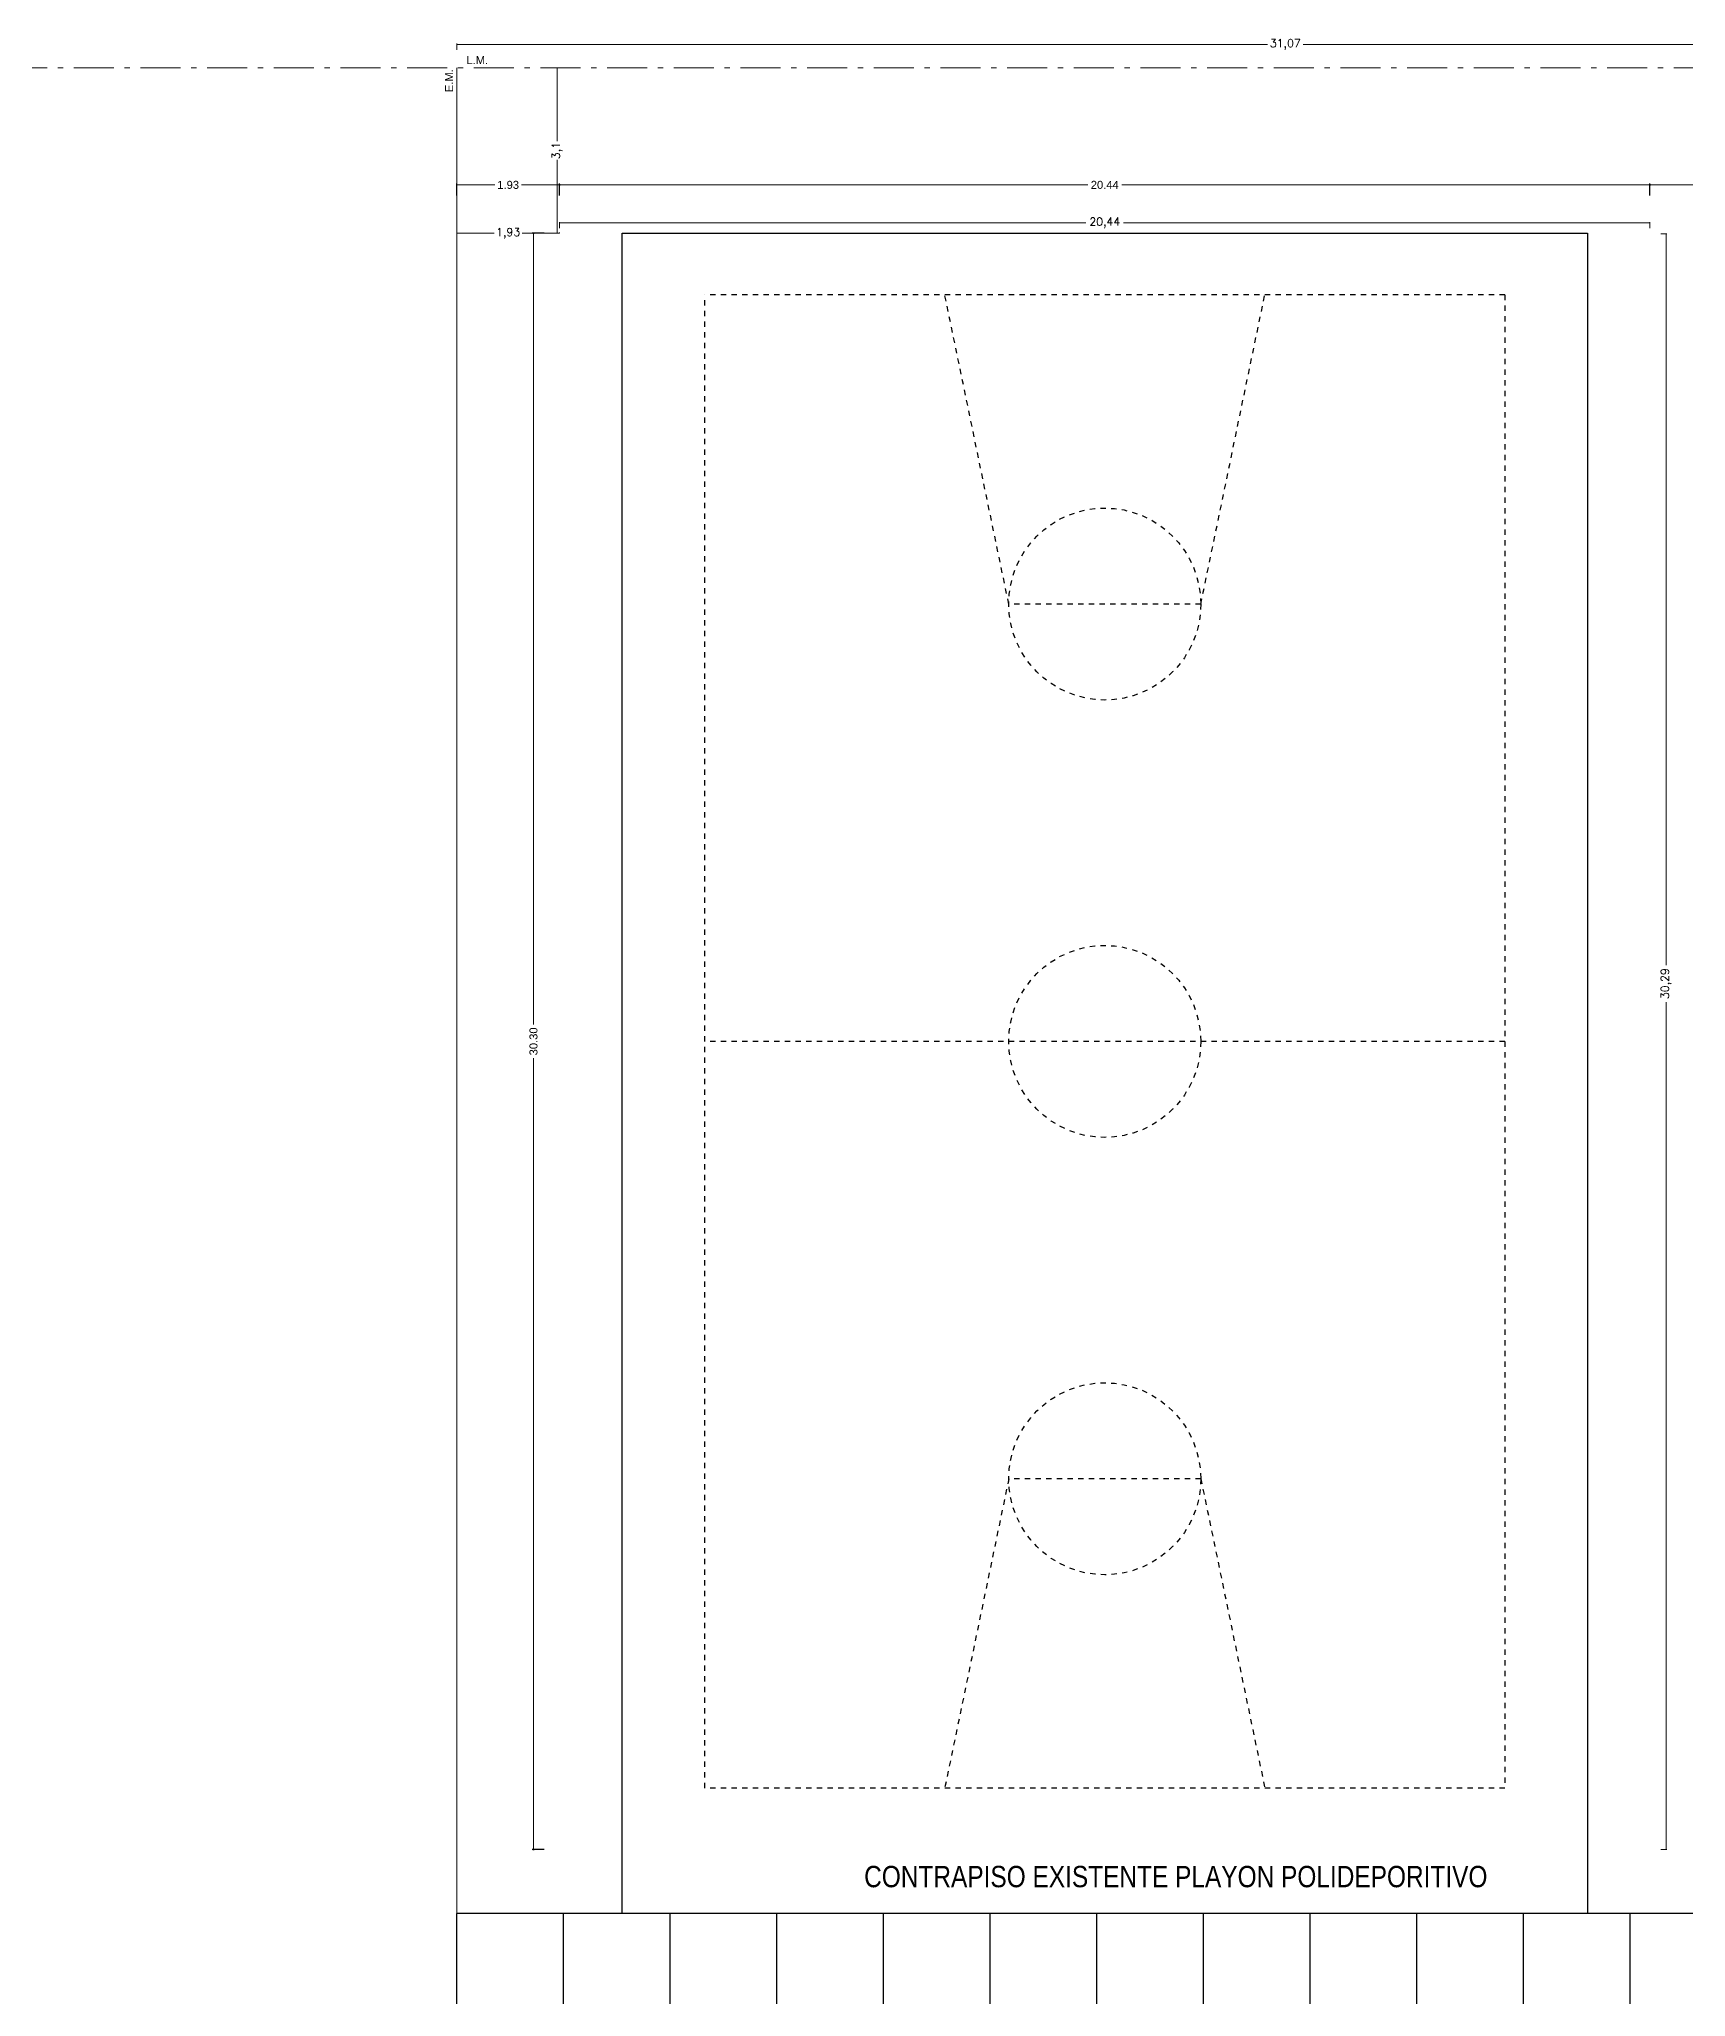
# Model space of a CAD drawing. Header units: metres. Extents: x 5593058 to 5593183, y 6971841 to 6972020.
# Drawn here: x 5593120.74 to 5593151.62, y 6971940.41 to 6971977.11 of the extents above; entities that cross this region are included whole.
import ezdxf

# ---------------------------------------------------------------- set-up
doc = ezdxf.new("R2010")
doc.units = ezdxf.units.M
doc.header["$LTSCALE"] = 0.1
doc.header["$PDMODE"] = 35
doc.header["$PDSIZE"] = -3
doc.linetypes.add('DASHED2', pattern=[0.375, 0.25, -0.125])
doc.linetypes.add('RAYA-PUNTO', pattern=[0.625, 0.375, -0.1, 0.05, -0.1])
for name, color, linetype in [('00 veredas', 252, 'Continuous'), ('A - PISOS', 1, 'Continuous'), ('A - TEXTOS', 1, 'Continuous'), ('A - VISTA .5', 8, 'Continuous'), ('A- HACH_MURO', 10, 'Continuous'), ('A-HORMIGON LLANEADO', 2, 'Continuous')]:
    doc.layers.add(name, color=color, linetype=linetype)
for name, color, linetype, lineweight in [('A - COTAS 100', 253, 'Continuous', 0), ('A - VISTA 1', 1, 'Continuous', 20), ('A Eje', 1, 'RAYA-PUNTO', 0), ('A-COTAS 1.200', 9, 'Continuous', 0), ('A-PLANILLA LOCALES', 2, 'Continuous', 0)]:
    doc.layers.add(name, color=color, linetype=linetype, lineweight=lineweight)
doc.styles.add('arial', font='arial.ttf')
doc.styles.add('C-100', font='ARIALN.TTF')
doc.styles.get("Standard").update_dxf_attribs({"font": 'simplex.shx'})
doc.linetypes.add('LÍMITE2', pattern='A,6.35,-2.54,[132,ltypeshp.shx,S=2.54,R=0,X=-2.54,Y=0],-2.54,25.4', length=36.83)
doc.dimstyles.new('EST-1.100', dxfattribs={"dimtxt": 0.15, "dimasz": 0.01, "dimexe": 0.015, "dimexo": 0, "dimgap": 0.05, "dimtad": 0, "dimtxsty": 'Standard', "dimblk": 'DOT', "dimcen": 0.02, "dimclrd": 256, "dimclre": 256, "dimclrt": 256, "dimazin": 0, "dimtfac": 1, "dimtmove": 0, "dimatfit": 3, "dimfxl": 0.1, "dimfxlon": 1, "dimlwd": -1, "dimlwe": -1, "dimarcsym": 0})
doc.dimstyles.new('MARQ 100', dxfattribs={"dimscale": 0.1, "dimtxt": 1.5, "dimasz": 0.3, "dimexe": 0.25, "dimexo": 1, "dimtad": 0, "dimzin": 1, "dimdsep": 46, "dimtxsty": 'arial', "dimblk": 'BOXFILLED', "dimcen": 2.5, "dimclrd": 256, "dimclre": 256, "dimclrt": 256, "dimazin": 0, "dimtfac": 1, "dimtmove": 2, "dimatfit": 3, "dimldrblk": 'DOTSMALL', "dimfxl": 2, "dimfxlon": 1, "dimlwd": -1, "dimarcsym": 0})
pattern_1 = [(0, (0, 0), (0, 6.985), [5.08, -1.905]), (90, (0, 0), (-6.985, 4e-16), [5.08, -1.905])]
pattern_2 = [(0, (0, 5.0004), (0, 6.985), [5.08, -1.905]), (90, (0, 5.0004), (-6.985, 4e-16), [5.08, -1.905])]

# ---------------------------------------------------------------- blocks, each defined once
blk = doc.blocks.new('_Dot')
at = {"color": 0, "linetype": 'ByBlock', "lineweight": -2}
blk.add_line((-0.5, 0), (-1, 0), dxfattribs=at)
at = {"color": 0, "linetype": 'ByBlock', "const_width": 0.5}
blk.add_lwpolyline([(-0.25, 0, 1), (0.25, 0, 1)], format="xyb", close=True, dxfattribs=at)
blk = doc.blocks.new('*D134')
at = {"layer": 'A - COTAS 100', "transparency": 16777216}
for p, q in [((5593128.572, 6971976.911), (5593128.572, 6971977.026)), ((5593128.582, 6971977.011), (5593143.772, 6971977.011)), ((5593159.632, 6971977.011), (5593144.443, 6971977.011)), ((5593159.642, 6971976.911), (5593159.642, 6971977.026))]:
    blk.add_line(p, q, dxfattribs=at)
at = {"layer": 'Defpoints', "color": 0, "transparency": 16777216}
for p in [(5593159.642, 6971977.011), (5593128.572, 6971976.57), (5593159.642, 6971976.57)]:
    blk.add_point(p, dxfattribs=at)
at = {"layer": 'A - COTAS 100', "transparency": 16777216, "xscale": 0.01, "yscale": 0.01, "zscale": 0.01, "rotation": 180}
blk.add_blockref('_Dot', (5593128.572, 6971977.011), dxfattribs=at)
at = {"layer": 'A - COTAS 100', "transparency": 16777216, "xscale": 0.01, "yscale": 0.01, "zscale": 0.01}
blk.add_blockref('_Dot', (5593159.642, 6971977.011), dxfattribs=at)
at = {"layer": 'A - COTAS 100', "transparency": 16777216, "insert": (5593144.107, 6971977.011), "char_height": 0.15, "attachment_point": 5}
blk.add_mtext('31,07', dxfattribs=at)
blk = doc.blocks.new('*D139')
at = {"layer": 'A - COTAS 100', "transparency": 16777216}
for p, q in [((5593128.572, 6971973.47), (5593128.572, 6971973.485)), ((5593128.582, 6971973.47), (5593129.273, 6971973.47)), ((5593130.492, 6971973.47), (5593129.802, 6971973.47)), ((5593130.502, 6971973.47), (5593130.502, 6971973.485))]:
    blk.add_line(p, q, dxfattribs=at)
at = {"layer": 'Defpoints', "color": 0, "transparency": 16777216}
for p in [(5593128.572, 6971973.47), (5593128.572, 6971973.47), (5593130.502, 6971973.47)]:
    blk.add_point(p, dxfattribs=at)
at = {"layer": 'A - COTAS 100', "transparency": 16777216, "xscale": 0.01, "yscale": 0.01, "zscale": 0.01, "rotation": 180}
blk.add_blockref('_Dot', (5593128.572, 6971973.47), dxfattribs=at)
at = {"layer": 'A - COTAS 100', "transparency": 16777216, "xscale": 0.01, "yscale": 0.01, "zscale": 0.01}
blk.add_blockref('_Dot', (5593130.502, 6971973.47), dxfattribs=at)
at = {"layer": 'A - COTAS 100', "transparency": 16777216, "insert": (5593129.537, 6971973.47), "char_height": 0.15, "attachment_point": 5}
blk.add_mtext('1,93', dxfattribs=at)
blk = doc.blocks.new('*D140')
at = {"layer": 'A - COTAS 100', "transparency": 16777216}
for p, q in [((5593130.502, 6971976.57), (5593130.441, 6971976.57)), ((5593130.456, 6971976.56), (5593130.456, 6971975.195)), ((5593130.456, 6971973.48), (5593130.456, 6971974.845)), ((5593130.502, 6971973.47), (5593130.441, 6971973.47))]:
    blk.add_line(p, q, dxfattribs=at)
at = {"layer": 'Defpoints', "color": 0, "transparency": 16777216}
for p in [(5593130.456, 6971976.57), (5593130.502, 6971976.57), (5593130.502, 6971973.47)]:
    blk.add_point(p, dxfattribs=at)
at = {"layer": 'A - COTAS 100', "transparency": 16777216, "xscale": 0.01, "yscale": 0.01, "zscale": 0.01}
for p, rotation in [((5593130.456, 6971976.57), 90), ((5593130.456, 6971973.47), 270)]:
    blk.add_blockref('_Dot', p, dxfattribs=dict(at, rotation=rotation))
at = {"layer": 'A - COTAS 100', "transparency": 16777216, "insert": (5593130.456, 6971975.02), "char_height": 0.15, "attachment_point": 5, "rotation": 90}
blk.add_mtext('3,1', dxfattribs=at)
blk = doc.blocks.new('*D141')
at = {"layer": 'A - COTAS 100', "transparency": 16777216}
for p, q in [((5593130.502, 6971973.565), (5593130.502, 6971973.68)), ((5593130.512, 6971973.665), (5593140.369, 6971973.665)), ((5593150.932, 6971973.665), (5593141.076, 6971973.665)), ((5593150.942, 6971973.565), (5593150.942, 6971973.68))]:
    blk.add_line(p, q, dxfattribs=at)
at = {"layer": 'Defpoints', "color": 0, "transparency": 16777216}
for p in [(5593130.502, 6971973.46), (5593150.942, 6971973.665), (5593150.942, 6971973.46)]:
    blk.add_point(p, dxfattribs=at)
at = {"layer": 'A - COTAS 100', "transparency": 16777216, "xscale": 0.01, "yscale": 0.01, "zscale": 0.01, "rotation": 180}
blk.add_blockref('_Dot', (5593130.502, 6971973.665), dxfattribs=at)
at = {"layer": 'A - COTAS 100', "transparency": 16777216, "xscale": 0.01, "yscale": 0.01, "zscale": 0.01}
blk.add_blockref('_Dot', (5593150.942, 6971973.665), dxfattribs=at)
at = {"layer": 'A - COTAS 100', "transparency": 16777216, "insert": (5593140.722, 6971973.665), "char_height": 0.15, "attachment_point": 5}
blk.add_mtext('20,44', dxfattribs=at)
blk = doc.blocks.new('*D142')
at = {"layer": 'A - COTAS 100', "transparency": 16777216}
for p, q in [((5593151.146, 6971973.46), (5593151.261, 6971973.46)), ((5593151.246, 6971973.45), (5593151.246, 6971959.748)), ((5593151.246, 6971943.177), (5593151.246, 6971959.055)), ((5593151.146, 6971943.167), (5593151.261, 6971943.167))]:
    blk.add_line(p, q, dxfattribs=at)
at = {"layer": 'Defpoints', "color": 0, "transparency": 16777216}
for p in [(5593150.805, 6971973.46), (5593150.805, 6971943.167), (5593151.246, 6971943.167)]:
    blk.add_point(p, dxfattribs=at)
at = {"layer": 'A - COTAS 100', "transparency": 16777216, "xscale": 0.01, "yscale": 0.01, "zscale": 0.01}
for p, rotation in [((5593151.246, 6971973.46), 90), ((5593151.246, 6971943.167), 270)]:
    blk.add_blockref('_Dot', p, dxfattribs=dict(at, rotation=rotation))
at = {"layer": 'A - COTAS 100', "transparency": 16777216, "insert": (5593151.246, 6971959.402), "char_height": 0.15, "attachment_point": 5, "rotation": 90}
blk.add_mtext('30,29', dxfattribs=at)
blk = doc.blocks.new('_BoxFilled')
at = {"color": 0, "linetype": 'ByBlock', "lineweight": -2}
blk.add_line((-0.5, 0), (-1, 0), dxfattribs=at)
at = {"color": 0, "linetype": 'ByBlock'}
blk.add_solid([(-0.5, 0.5), (0.5, 0.5), (-0.5, -0.5), (0.5, -0.5)], dxfattribs=at)
blk = doc.blocks.new('*D256')
at = {"layer": 'A-COTAS 1.200', "lineweight": -2, "transparency": 16777216}
for p, q in [((5593130.502, 6971974.177), (5593130.502, 6971974.402)), ((5593150.942, 6971974.177), (5593150.942, 6971974.402))]:
    blk.add_line(p, q, dxfattribs=at)
at = {"layer": 'A-COTAS 1.200', "transparency": 16777216}
for p, q in [((5593130.532, 6971974.377), (5593140.406, 6971974.377)), ((5593150.912, 6971974.377), (5593141.039, 6971974.377))]:
    blk.add_line(p, q, dxfattribs=at)
at = {"layer": 'Defpoints', "color": 0, "transparency": 16777216}
for p in [(5593150.942, 6971974.377), (5593130.502, 6971973.47), (5593150.942, 6971973.47)]:
    blk.add_point(p, dxfattribs=at)
at = {"layer": 'A-COTAS 1.200', "transparency": 16777216, "xscale": 0.03, "yscale": 0.03, "zscale": 0.03, "rotation": 180}
blk.add_blockref('_BoxFilled', (5593130.502, 6971974.377), dxfattribs=at)
at = {"layer": 'A-COTAS 1.200', "transparency": 16777216, "xscale": 0.03, "yscale": 0.03, "zscale": 0.03}
blk.add_blockref('_BoxFilled', (5593150.942, 6971974.377), dxfattribs=at)
at = {"layer": 'A-COTAS 1.200', "transparency": 16777216, "insert": (5593140.722, 6971974.377), "char_height": 0.15, "attachment_point": 5, "style": 'arial'}
blk.add_mtext('20.44', dxfattribs=at)
blk = doc.blocks.new('_DotSmall')
at = {"color": 0, "linetype": 'ByBlock', "const_width": 0.5}
blk.add_lwpolyline([(-0.0625, 0, 1), (0.0625, 0, 1)], format="xyb", close=True, dxfattribs=at)
blk = doc.blocks.new('*D257')
at = {"layer": 'A-COTAS 1.200', "lineweight": -2, "transparency": 16777216}
for p, q in [((5593130.212, 6971973.47), (5593129.987, 6971973.47)), ((5593130.212, 6971943.167), (5593129.987, 6971943.167))]:
    blk.add_line(p, q, dxfattribs=at)
at = {"layer": 'A-COTAS 1.200', "transparency": 16777216}
for p, q in [((5593130.012, 6971973.44), (5593130.012, 6971958.634)), ((5593130.012, 6971943.197), (5593130.012, 6971958.003))]:
    blk.add_line(p, q, dxfattribs=at)
at = {"layer": 'Defpoints', "color": 0, "transparency": 16777216}
for p in [(5593130.502, 6971973.47), (5593130.012, 6971943.167), (5593130.502, 6971943.167)]:
    blk.add_point(p, dxfattribs=at)
at = {"layer": 'A-COTAS 1.200', "transparency": 16777216, "xscale": 0.03, "yscale": 0.03, "zscale": 0.03}
for p, rotation in [((5593130.012, 6971973.47), 90), ((5593130.012, 6971943.167), 270)]:
    blk.add_blockref('_BoxFilled', p, dxfattribs=dict(at, rotation=rotation))
at = {"layer": 'A-COTAS 1.200', "transparency": 16777216, "insert": (5593130.012, 6971958.319), "char_height": 0.15, "attachment_point": 5, "rotation": 90, "style": 'arial'}
blk.add_mtext('30.30', dxfattribs=at)
blk = doc.blocks.new('*D266')
at = {"layer": 'A-COTAS 1.200', "lineweight": -2, "transparency": 16777216}
for p, q in [((5593128.572, 6971974.177), (5593128.572, 6971974.402)), ((5593130.502, 6971974.177), (5593130.502, 6971974.402))]:
    blk.add_line(p, q, dxfattribs=at)
at = {"layer": 'A-COTAS 1.200', "transparency": 16777216}
for p, q in [((5593128.602, 6971974.377), (5593129.287, 6971974.377)), ((5593130.472, 6971974.377), (5593129.788, 6971974.377))]:
    blk.add_line(p, q, dxfattribs=at)
at = {"layer": 'Defpoints', "color": 0, "transparency": 16777216}
for p in [(5593128.572, 6971974.377), (5593128.572, 6971973.47), (5593130.502, 6971973.47)]:
    blk.add_point(p, dxfattribs=at)
at = {"layer": 'A-COTAS 1.200', "transparency": 16777216, "xscale": 0.03, "yscale": 0.03, "zscale": 0.03, "rotation": 180}
blk.add_blockref('_BoxFilled', (5593128.572, 6971974.377), dxfattribs=at)
at = {"layer": 'A-COTAS 1.200', "transparency": 16777216, "xscale": 0.03, "yscale": 0.03, "zscale": 0.03}
blk.add_blockref('_BoxFilled', (5593130.502, 6971974.377), dxfattribs=at)
at = {"layer": 'A-COTAS 1.200', "transparency": 16777216, "insert": (5593129.537, 6971974.377), "char_height": 0.15, "attachment_point": 5, "style": 'arial'}
blk.add_mtext('1.93', dxfattribs=at)
blk = doc.blocks.new('*D267')
at = {"layer": 'A-COTAS 1.200', "lineweight": -2, "transparency": 16777216}
for p, q in [((5593150.942, 6971974.177), (5593150.942, 6971974.402)), ((5593162.472, 6971974.177), (5593162.472, 6971974.402))]:
    blk.add_line(p, q, dxfattribs=at)
at = {"layer": 'A-COTAS 1.200', "transparency": 16777216}
for p, q in [((5593150.972, 6971974.377), (5593156.399, 6971974.377)), ((5593162.442, 6971974.377), (5593157.016, 6971974.377))]:
    blk.add_line(p, q, dxfattribs=at)
at = {"layer": 'Defpoints', "color": 0, "transparency": 16777216}
for p in [(5593162.472, 6971974.377), (5593150.942, 6971973.47), (5593162.472, 6971973.47)]:
    blk.add_point(p, dxfattribs=at)
at = {"layer": 'A-COTAS 1.200', "transparency": 16777216, "xscale": 0.03, "yscale": 0.03, "zscale": 0.03, "rotation": 180}
blk.add_blockref('_BoxFilled', (5593150.942, 6971974.377), dxfattribs=at)
at = {"layer": 'A-COTAS 1.200', "transparency": 16777216, "xscale": 0.03, "yscale": 0.03, "zscale": 0.03}
blk.add_blockref('_BoxFilled', (5593162.472, 6971974.377), dxfattribs=at)
at = {"layer": 'A-COTAS 1.200', "transparency": 16777216, "insert": (5593156.707, 6971974.377), "char_height": 0.15, "attachment_point": 5, "style": 'arial'}
blk.add_mtext('11.53', dxfattribs=at)

msp = doc.modelspace()

# ---------------------------------------------------------------- hatches: boundary and pattern name
at = {"layer": 'A - VISTA .5'}
h = msp.add_hatch(dxfattribs=at)
h.set_pattern_fill('_U', color=256, scale=2, angle=90, pattern_type=0)
h.set_pattern_definition([(90, (5593138.5725, 6971938.0043), (-2, 1e-16), [])])
h.paths.add_polyline_path([(5593162.472, 6971941.97), (5593128.572, 6971941.97), (5593128.572, 6971938.004), (5593162.472, 6971938.004)])
at = {"layer": 'A- HACH_MURO'}
h = msp.add_hatch(dxfattribs=at)
h.set_pattern_fill('ANGLE', color=256)
h.set_pattern_definition(pattern_1)
h.paths.add_polyline_path([(5593131.183, 6971973.44), (5593130.703, 6971973.44), (5593130.703, 6971973.2), (5593131.183, 6971973.2)])
h = msp.add_hatch(dxfattribs=at)
h.set_pattern_fill('ANGLE', color=256)
h.set_pattern_definition(pattern_1)
h.paths.add_polyline_path([(5593150.742, 6971973.44), (5593150.262, 6971973.44), (5593150.262, 6971973.2), (5593150.742, 6971973.2)])
h = msp.add_hatch(dxfattribs=at)
h.set_pattern_fill('ANGLE', color=256)
h.set_pattern_definition(pattern_1)
h.paths.add_polyline_path([(5593131.183, 6971968.44), (5593130.703, 6971968.44), (5593130.703, 6971968.2), (5593131.183, 6971968.2)])
h = msp.add_hatch(dxfattribs=at)
h.set_pattern_fill('ANGLE', color=256)
h.set_pattern_definition(pattern_1)
h.paths.add_polyline_path([(5593150.742, 6971968.44), (5593150.262, 6971968.44), (5593150.262, 6971968.2), (5593150.742, 6971968.2)])
h = msp.add_hatch(dxfattribs=at)
h.set_pattern_fill('ANGLE', color=256)
h.set_pattern_definition(pattern_1)
h.paths.add_polyline_path([(5593131.183, 6971963.439), (5593130.703, 6971963.439), (5593130.703, 6971963.199), (5593131.183, 6971963.199)])
h = msp.add_hatch(dxfattribs=at)
h.set_pattern_fill('ANGLE', color=256)
h.set_pattern_definition(pattern_1)
h.paths.add_polyline_path([(5593150.742, 6971963.439), (5593150.262, 6971963.439), (5593150.262, 6971963.199), (5593150.742, 6971963.199)])
h = msp.add_hatch(dxfattribs=at)
h.set_pattern_fill('ANGLE', color=256)
h.set_pattern_definition(pattern_1)
h.paths.add_polyline_path([(5593131.183, 6971958.439), (5593130.703, 6971958.439), (5593130.703, 6971958.199), (5593131.183, 6971958.199)])
h = msp.add_hatch(dxfattribs=at)
h.set_pattern_fill('ANGLE', color=256)
h.set_pattern_definition(pattern_1)
h.paths.add_polyline_path([(5593150.742, 6971958.439), (5593150.262, 6971958.439), (5593150.262, 6971958.199), (5593150.742, 6971958.199)])
h = msp.add_hatch(dxfattribs=at)
h.set_pattern_fill('ANGLE', color=256)
h.set_pattern_definition(pattern_1)
h.paths.add_polyline_path([(5593131.183, 6971953.438), (5593130.703, 6971953.438), (5593130.703, 6971953.198), (5593131.183, 6971953.198)])
h = msp.add_hatch(dxfattribs=at)
h.set_pattern_fill('ANGLE', color=256)
h.set_pattern_definition(pattern_1)
h.paths.add_polyline_path([(5593150.742, 6971953.438), (5593150.262, 6971953.438), (5593150.262, 6971953.198), (5593150.742, 6971953.198)])
h = msp.add_hatch(dxfattribs=at)
h.set_pattern_fill('ANGLE', color=256)
h.set_pattern_definition(pattern_2)
h.paths.add_polyline_path([(5593131.183, 6971948.438), (5593130.703, 6971948.438), (5593130.703, 6971948.198), (5593131.183, 6971948.198)])
h = msp.add_hatch(dxfattribs=at)
h.set_pattern_fill('ANGLE', color=256)
h.set_pattern_definition(pattern_2)
h.paths.add_polyline_path([(5593131.183, 6971948.438), (5593130.703, 6971948.438), (5593130.703, 6971948.198), (5593131.183, 6971948.198)])
h = msp.add_hatch(dxfattribs=at)
h.set_pattern_fill('ANGLE', color=256)
h.set_pattern_definition(pattern_2)
h.paths.add_polyline_path([(5593131.183, 6971948.438), (5593130.703, 6971948.438), (5593130.703, 6971948.198), (5593131.183, 6971948.198)])
h = msp.add_hatch(dxfattribs=at)
h.set_pattern_fill('ANGLE', color=256)
h.set_pattern_definition(pattern_1)
h.paths.add_polyline_path([(5593131.183, 6971948.438), (5593130.703, 6971948.438), (5593130.703, 6971948.198), (5593131.183, 6971948.198)])
h = msp.add_hatch(dxfattribs=at)
h.set_pattern_fill('ANGLE', color=256)
h.set_pattern_definition(pattern_1)
h.paths.add_polyline_path([(5593150.742, 6971948.438), (5593150.262, 6971948.438), (5593150.262, 6971948.198), (5593150.742, 6971948.198)])
h = msp.add_hatch(dxfattribs=at)
h.set_pattern_fill('ANGLE', color=256)
h.set_pattern_definition(pattern_1)
h.paths.add_polyline_path([(5593131.183, 6971943.437), (5593130.703, 6971943.437), (5593130.703, 6971943.197), (5593131.183, 6971943.197)])
h = msp.add_hatch(dxfattribs=at)
h.set_pattern_fill('ANGLE', color=256)
h.set_pattern_definition(pattern_1)
h.paths.add_polyline_path([(5593150.742, 6971943.437), (5593150.262, 6971943.437), (5593150.262, 6971943.197), (5593150.742, 6971943.197)])

# ---------------------------------------------------------------- linework, layer by layer
at = {"layer": '00 veredas', "flags": 128}
msp.add_lwpolyline([(5593162.472, 6971941.97), (5593128.572, 6971941.97)], dxfattribs=at)
at = {"layer": 'A - PISOS', "color": 2}
msp.add_lwpolyline([(5593131.672, 6971973.47), (5593149.772, 6971973.47), (5593149.772, 6971941.97), (5593131.672, 6971941.97)], close=True, dxfattribs=at)
at = {"layer": 'A - VISTA 1', "linetype": 'LÍMITE2', "ltscale": 0.5, "flags": 128}
msp.add_lwpolyline([(5593128.572, 6971976.57), (5593128.572, 6971916.67)], dxfattribs=at)
at = {"layer": 'A Eje', "ltscale": 20}
msp.add_lwpolyline([(5593065.302, 6971916.67), (5593159.642, 6971916.67), (5593162.472, 6971919.5), (5593162.472, 6971973.74), (5593159.642, 6971976.57), (5593065.302, 6971976.57), (5593062.472, 6971973.74), (5593062.472, 6971919.5)], close=True, dxfattribs=at)
at = {"layer": 'A-HORMIGON LLANEADO', "linetype": 'DASHED2'}
for p, q in [((5593133.222, 6971944.319), (5593133.222, 6971972.319)), ((5593148.223, 6971972.319), (5593133.222, 6971972.319)), ((5593138.922, 6971966.519), (5593137.722, 6971972.319)), ((5593142.523, 6971966.519), (5593143.723, 6971972.319)), ((5593148.223, 6971972.319), (5593148.223, 6971944.319)), ((5593138.922, 6971966.519), (5593138.922, 6971966.519)), ((5593142.523, 6971966.519), (5593138.922, 6971966.519)), ((5593148.223, 6971958.319), (5593133.222, 6971958.319)), ((5593138.922, 6971950.119), (5593137.722, 6971944.319)), ((5593138.922, 6971950.119), (5593138.922, 6971950.119)), ((5593142.523, 6971950.119), (5593138.922, 6971950.119)), ((5593142.523, 6971950.119), (5593143.723, 6971944.319)), ((5593148.223, 6971944.319), (5593133.222, 6971944.319))]:
    msp.add_line(p, q, dxfattribs=at)
for centre in [(5593140.722, 6971966.519), (5593140.722, 6971958.319), (5593140.722, 6971950.119)]:
    msp.add_circle(centre, 1.8, dxfattribs=at)

# ---------------------------------------------------------------- texts
at = {"layer": 'A - TEXTOS', "insert": (5593136.211, 6971942.861), "char_height": 0.4, "attachment_point": 1, "style": 'C-100'}
msp.add_mtext_dynamic_manual_height_columns('CONTRAPISO EXISTENTE PLAYON POLIDEPORITIVO', width=13.54208, gutter_width=15, heights=[0], dxfattribs=at)
at = {"layer": 'A-PLANILLA LOCALES', "style": 'arial'}
msp.add_text('L.M.', height=0.15, dxfattribs=at).set_placement((5593128.754, 6971976.642))
msp.add_text('E.M.', height=0.15, rotation=90, dxfattribs=at).set_placement((5593128.504, 6971976.116))

# ---------------------------------------------------------------- dimensions: what is measured, and where the dimension line sits
at = {"layer": 'A - COTAS 100'}
for base, p1, p2, picture, middle in [((5593159.642, 6971977.011), (5593128.572, 6971976.57), (5593159.642, 6971976.57), '*D134', (5593144.107, 6971977.011)), ((5593150.942, 6971973.665), (5593130.502, 6971973.46), (5593150.942, 6971973.46), '*D141', (5593140.722, 6971973.665))]:
    dim = msp.add_linear_dim(base=base, p1=p1, p2=p2, dimstyle='EST-1.100', override={"dimtmove": 1}, dxfattribs=at)
    dim.commit()
    dim.dimension.update_dxf_attribs({"geometry": picture, "text_midpoint": middle})
dim = msp.add_linear_dim(base=(5593130.456, 6971976.57), p1=(5593130.502, 6971973.47), p2=(5593130.502, 6971976.57), angle=90, dimstyle='EST-1.100', dxfattribs=at)
dim.commit()
dim.dimension.update_dxf_attribs({"geometry": '*D140', "text_midpoint": (5593130.456, 6971975.02)})
dim = msp.add_linear_dim(base=(5593128.572, 6971973.47), p1=(5593130.502, 6971973.47), p2=(5593128.572, 6971973.47), dimstyle='EST-1.100', dxfattribs=at)
dim.commit()
dim.dimension.update_dxf_attribs({"geometry": '*D139', "text_midpoint": (5593129.537, 6971973.47)})
dim = msp.add_linear_dim(base=(5593151.246, 6971943.167), p1=(5593150.805, 6971973.46), p2=(5593150.805, 6971943.167), angle=90, dimstyle='EST-1.100', override={"dimtmove": 1}, dxfattribs=at)
dim.commit()
dim.dimension.update_dxf_attribs({"geometry": '*D142', "text_midpoint": (5593151.246, 6971959.402), "dimtype": 160})
at = {"layer": 'A-COTAS 1.200'}
for base, p1, p2, picture, middle in [((5593128.572, 6971974.377), (5593130.502, 6971973.47), (5593128.572, 6971973.47), '*D266', (5593129.537, 6971974.377)), ((5593150.942, 6971974.377), (5593130.502, 6971973.47), (5593150.942, 6971973.47), '*D256', (5593140.722, 6971974.377)), ((5593162.472, 6971974.377), (5593150.942, 6971973.47), (5593162.472, 6971973.47), '*D267', (5593156.707, 6971974.377))]:
    dim = msp.add_linear_dim(base=base, p1=p1, p2=p2, dimstyle='MARQ 100', dxfattribs=at)
    dim.commit()
    dim.dimension.update_dxf_attribs({"geometry": picture, "text_midpoint": middle})
dim = msp.add_linear_dim(base=(5593130.012, 6971943.167), p1=(5593130.502, 6971973.47), p2=(5593130.502, 6971943.167), angle=90, dimstyle='MARQ 100', dxfattribs=at)
dim.commit()
dim.dimension.update_dxf_attribs({"geometry": '*D257', "text_midpoint": (5593130.012, 6971958.319)})

doc.saveas('drawing.dxf')
